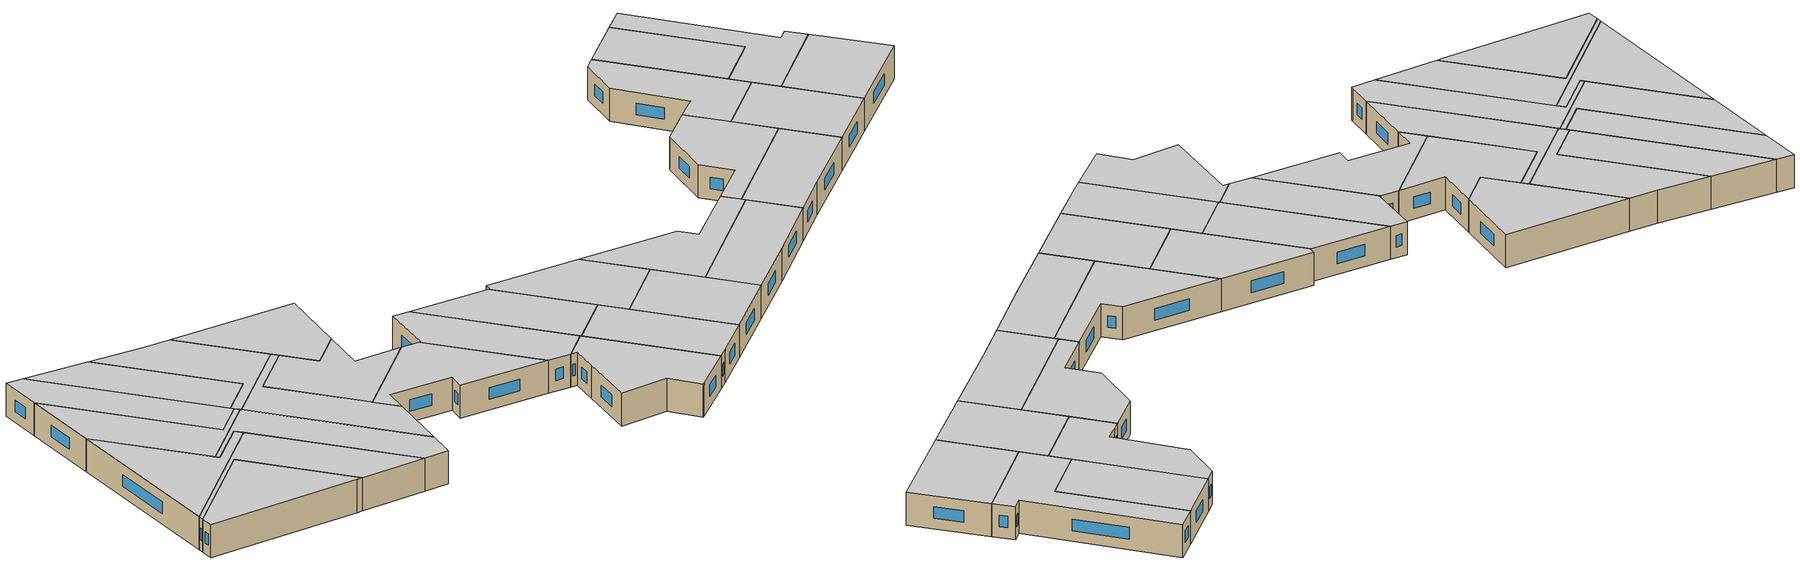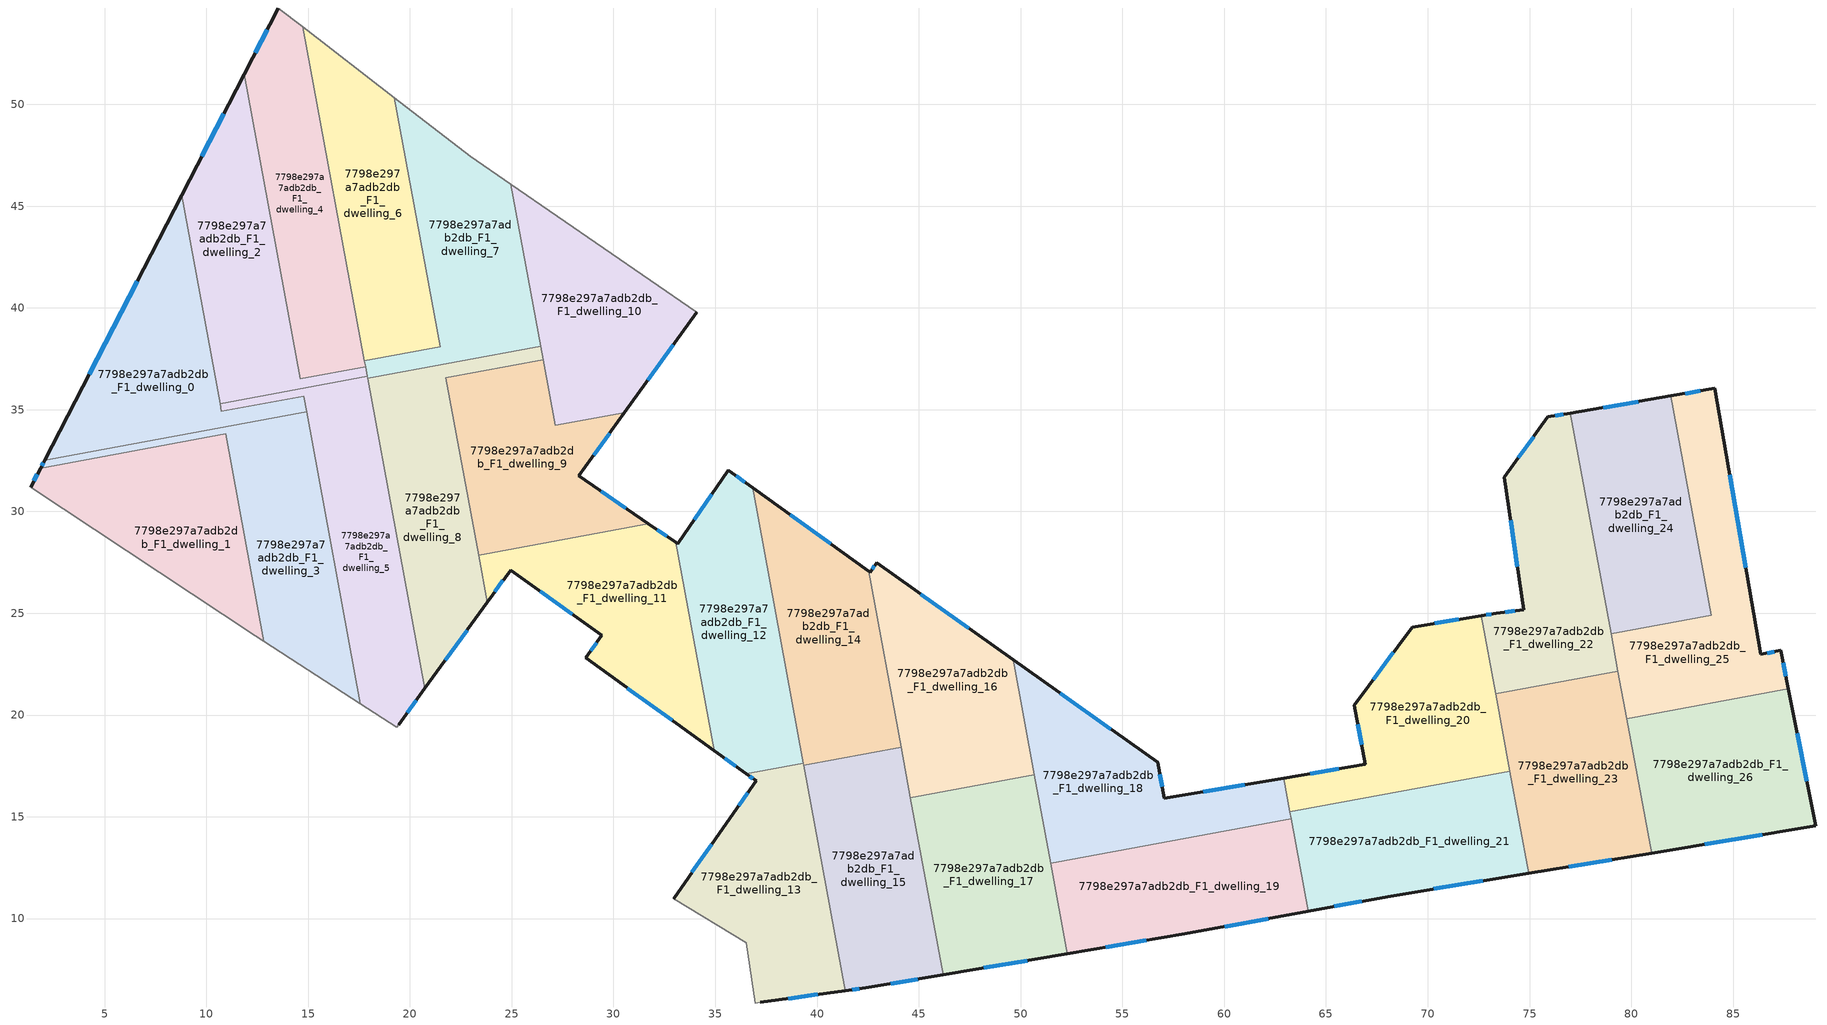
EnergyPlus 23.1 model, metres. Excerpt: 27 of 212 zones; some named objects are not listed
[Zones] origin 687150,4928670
7798e297a7adb2db_F1_dwelling_0
 floor to 7798e297a7adb2db_F0_dwelling_0 (EU_floor_Construction): 8.78,45.53 10.74,34.92 14.78,35.67 14.92,34.9 2.06,32.52 z3
 wall outside (EU_wall_Construction): 8.78,45.53 2.06,32.52 z3:6
 wall to 7798e297a7adb2db_F1_dwelling_5 (EU_wall_Construction): 14.92,34.9 14.78,35.67 10.74,34.92 10.67,35.3 z3:6
 wall to 7798e297a7adb2db_F1_dwelling_3 (EU_wall_Construction): 2.06,32.52 14.92,34.9 z3:6
 wall to 7798e297a7adb2db_F1_dwelling_2 (EU_wall_Construction): 10.67,35.3 8.78,45.53 z3:6
 window (EU_Window_Construction): 6.6,41.3 4.25,36.75 z3.98:5.02
 ceiling to 7798e297a7adb2db_F2_dwelling_0 (EU_floor_Construction): 14.92,34.9 14.78,35.67 10.74,34.92 8.78,45.53 2.06,32.52 z6
7798e297a7adb2db_F1_dwelling_1
 floor to 7798e297a7adb2db_F0_dwelling_1 (EU_floor_Construction): 10.95,33.81 12.83,23.62 12.4,23.89 1.37,31.19 1.86,32.13 z3
 wall outside (EU_wall_Construction): 1.86,32.13 1.37,31.19 z3:6
 wall adiabatic (EU_wall_Construction): 1.37,31.19 12.4,23.89 12.83,23.62 z3:6
 wall to 7798e297a7adb2db_F1_dwelling_3 (EU_wall_Construction): 12.83,23.62 10.95,33.81 1.86,32.13 z3:6
 window (EU_Window_Construction): 1.7,31.82 1.53,31.5 z3.98:5.02
 ceiling to 7798e297a7adb2db_F2_dwelling_1 (EU_floor_Construction): 12.83,23.62 10.95,33.81 1.86,32.13 1.37,31.19 12.4,23.89 z6
7798e297a7adb2db_F1_dwelling_10
 floor to 7798e297a7adb2db_F0_dwelling_10 (EU_floor_Construction): 34.09,39.78 30.53,34.85 27.13,34.23 24.94,46.08 z3
 wall outside (EU_wall_Construction): 30.53,34.85 34.09,39.78 z3:6
 wall to 7798e297a7adb2db_F1_dwelling_9 (EU_wall_Construction): 26.54,37.45 27.13,34.23 30.53,34.85 z3:6
 wall adiabatic (EU_wall_Construction): 34.09,39.78 24.94,46.08 z3:6
 wall to 7798e297a7adb2db_F1_dwelling_7 (EU_wall_Construction): 24.95,46.08 26.42,38.11 z3:6
 wall to 7798e297a7adb2db_F1_dwelling_8 (EU_wall_Construction): 26.42,38.11 26.54,37.45 z3:6
 window (EU_Window_Construction): 31.69,36.46 32.93,38.18 z3.98:5.02
 ceiling to 7798e297a7adb2db_F2_dwelling_10 (EU_floor_Construction): 30.53,34.85 34.09,39.78 24.94,46.08 27.13,34.23 z6
7798e297a7adb2db_F1_dwelling_11
 floor to 7798e297a7adb2db_F0_dwelling_11 (EU_floor_Construction): 33.05,28.48 34.94,18.25 28.63,22.8 29.43,23.91 24.94,27.12 23.8,25.55 23.38,27.86 31.72,29.4 z3
 wall outside (EU_wall_Construction): 23.8,25.55 24.94,27.12 29.43,23.91 28.63,22.8 34.94,18.25 / 33.05,28.48 31.72,29.4 z3:6
 wall to 7798e297a7adb2db_F1_dwelling_9 (EU_wall_Construction): 31.72,29.4 23.38,27.86 z3:6
 wall to 7798e297a7adb2db_F1_dwelling_12 (EU_wall_Construction): 34.94,18.25 33.05,28.48 z3:6
 wall to 7798e297a7adb2db_F1_dwelling_8 (EU_wall_Construction): 23.38,27.86 23.8,25.55 z3:6
 window (EU_Window_Construction): 29.17,23.55 28.89,23.16 / 26.4,26.08 27.97,24.96 / 24.17,26.06 24.57,26.61 / 32.61,28.78 32.15,29.1 / 30.68,21.32 32.89,19.73 z3.98:5.02
 ceiling to 7798e297a7adb2db_F2_dwelling_11 (EU_floor_Construction): 34.94,18.25 33.05,28.48 31.72,29.4 23.38,27.86 23.8,25.55 24.94,27.12 29.43,23.91 28.63,22.8 z6
7798e297a7adb2db_F1_dwelling_12
 floor to 7798e297a7adb2db_F0_dwelling_12 (EU_floor_Construction): 36.83,31.16 39.33,17.62 36.53,17.1 34.94,18.25 33.05,28.48 33.15,28.41 35.63,32.02 z3
 wall outside (EU_wall_Construction): 36.83,31.16 35.63,32.02 33.15,28.41 33.05,28.48 / 34.94,18.25 36.53,17.1 z3:6
 wall to 7798e297a7adb2db_F1_dwelling_13 (EU_wall_Construction): 36.53,17.1 39.33,17.62 z3:6
 wall to 7798e297a7adb2db_F1_dwelling_14 (EU_wall_Construction): 39.33,17.62 36.83,31.16 z3:6
 window (EU_Window_Construction): 34.83,30.85 33.96,29.59 / 36.44,31.44 36.02,31.74 / 35.46,17.88 36.01,17.48 z3.98:5.02
 ceiling to 7798e297a7adb2db_F2_dwelling_12 (EU_floor_Construction): 39.33,17.62 36.83,31.16 35.63,32.02 33.15,28.41 33.05,28.48 34.94,18.25 36.53,17.1 z6
7798e297a7adb2db_F1_dwelling_13
 floor to 7798e297a7adb2db_F0_dwelling_13 (EU_floor_Construction): 39.33,17.62 41.39,6.46 37.22,5.89 36.95,5.85 36.51,8.82 32.95,10.98 35.73,14.94 37,16.76 36.53,17.1 z3
 wall outside (EU_wall_Construction): 36.53,17.1 37,16.76 35.73,14.94 32.95,10.98 / 37.22,5.89 41.39,6.46 z3:6
 wall adiabatic (EU_wall_Construction): 32.95,10.98 36.51,8.82 36.95,5.85 37.22,5.89 z3:6
 wall to 7798e297a7adb2db_F1_dwelling_15 (EU_wall_Construction): 41.39,6.46 39.35,17.53 z3:6
 wall to 7798e297a7adb2db_F1_dwelling_14 (EU_wall_Construction): 39.35,17.53 39.33,17.62 z3:6
 window (EU_Window_Construction): 36.59,16.17 36.15,15.53 / 36.68,16.99 36.85,16.87 / 38.58,6.07 40.04,6.27 / 34.83,13.66 33.86,12.27 z3.98:5.02
 ceiling to 7798e297a7adb2db_F2_dwelling_13 (EU_floor_Construction): 41.39,6.46 39.33,17.62 36.53,17.1 37,16.76 35.73,14.94 32.95,10.98 36.51,8.82 36.95,5.85 37.22,5.89 z6
7798e297a7adb2db_F1_dwelling_14
 floor to 7798e297a7adb2db_F0_dwelling_14 (EU_floor_Construction): 42.53,27.07 44.13,18.42 39.35,17.53 36.83,31.16 z3
 wall outside (EU_wall_Construction): 42.53,27.07 36.83,31.16 z3:6
 wall to 7798e297a7adb2db_F1_dwelling_15 (EU_wall_Construction): 39.35,17.53 44.13,18.42 z3:6
 wall to 7798e297a7adb2db_F1_dwelling_16 (EU_wall_Construction): 44.13,18.42 42.53,27.07 z3:6
 window (EU_Window_Construction): 40.68,28.4 38.69,29.83 z3.98:5.02
 ceiling to 7798e297a7adb2db_F2_dwelling_14 (EU_floor_Construction): 44.13,18.42 42.53,27.07 36.83,31.16 39.35,17.53 z6
7798e297a7adb2db_F1_dwelling_15
 floor to 7798e297a7adb2db_F0_dwelling_15 (EU_floor_Construction): 44.13,18.42 46.19,7.24 42.39,6.59 41.39,6.46 39.35,17.53 z3
 wall outside (EU_wall_Construction): 41.39,6.46 42.39,6.59 46.19,7.24 z3:6
 wall to 7798e297a7adb2db_F1_dwelling_17 (EU_wall_Construction): 46.19,7.24 44.59,15.94 z3:6
 wall to 7798e297a7adb2db_F1_dwelling_16 (EU_wall_Construction): 44.59,15.94 44.13,18.42 z3:6
 window (EU_Window_Construction): 41.72,6.5 42.07,6.55 / 43.63,6.8 44.96,7.03 z3.98:5.02
 ceiling to 7798e297a7adb2db_F2_dwelling_15 (EU_floor_Construction): 46.19,7.24 44.13,18.42 39.35,17.53 41.39,6.46 42.39,6.59 z6
7798e297a7adb2db_F1_dwelling_16
 floor to 7798e297a7adb2db_F0_dwelling_16 (EU_floor_Construction): 49.63,22.71 50.68,17.07 44.59,15.94 42.53,27.07 42.6,27.02 42.92,27.48 z3
 wall outside (EU_wall_Construction): 49.63,22.71 42.92,27.48 42.6,27.02 42.53,27.07 z3:6
 wall to 7798e297a7adb2db_F1_dwelling_17 (EU_wall_Construction): 44.59,15.94 50.68,17.07 z3:6
 wall to 7798e297a7adb2db_F1_dwelling_18 (EU_wall_Construction): 50.68,17.07 49.63,22.71 z3:6
 window (EU_Window_Construction): 42.82,27.33 42.71,27.17 / 47.45,24.27 45.1,25.93 z3.98:5.02
 ceiling to 7798e297a7adb2db_F2_dwelling_16 (EU_floor_Construction): 50.68,17.07 49.63,22.71 42.92,27.48 42.6,27.02 42.53,27.07 44.59,15.94 z6
7798e297a7adb2db_F1_dwelling_17
 floor to 7798e297a7adb2db_F0_dwelling_17 (EU_floor_Construction): 50.68,17.07 52.3,8.27 46.19,7.24 44.59,15.94 z3
 wall outside (EU_wall_Construction): 46.19,7.24 52.3,8.27 z3:6
 wall to 7798e297a7adb2db_F1_dwelling_19 (EU_wall_Construction): 52.3,8.27 51.48,12.71 z3:6
 wall to 7798e297a7adb2db_F1_dwelling_18 (EU_wall_Construction): 51.48,12.72 50.68,17.07 z3:6
 window (EU_Window_Construction): 48.18,7.57 50.32,7.93 z3.98:5.02
 ceiling to 7798e297a7adb2db_F2_dwelling_17 (EU_floor_Construction): 52.3,8.27 50.68,17.07 44.59,15.94 46.19,7.24 z6
7798e297a7adb2db_F1_dwelling_18
 floor to 7798e297a7adb2db_F0_dwelling_18 (EU_floor_Construction): 62.93,16.9 63.3,14.9 51.48,12.71 49.63,22.71 56.73,17.67 57.06,15.9 z3
 wall outside (EU_wall_Construction): 62.93,16.9 57.06,15.9 56.73,17.67 49.63,22.71 z3:6
 wall to 7798e297a7adb2db_F1_dwelling_19 (EU_wall_Construction): 51.48,12.71 63.3,14.9 z3:6
 wall to 7798e297a7adb2db_F1_dwelling_20 (EU_wall_Construction): 63.23,15.25 62.93,16.9 z3:6
 wall to 7798e297a7adb2db_F1_dwelling_21 (EU_wall_Construction): 63.3,14.9 63.23,15.25 z3:6
 window (EU_Window_Construction): 54.42,19.31 51.94,21.08 / 56.95,16.48 56.84,17.1 / 61.02,16.58 58.97,16.23 z3.98:5.02
 ceiling to 7798e297a7adb2db_F2_dwelling_18 (EU_floor_Construction): 63.3,14.9 62.93,16.9 57.06,15.9 56.73,17.67 49.63,22.71 51.48,12.71 z6
7798e297a7adb2db_F1_dwelling_19
 floor to 7798e297a7adb2db_F0_dwelling_19 (EU_floor_Construction): 63.3,14.9 64.13,10.36 58.05,9.24 52.3,8.27 51.48,12.71 z3
 wall outside (EU_wall_Construction): 52.3,8.27 58.05,9.24 64.13,10.36 z3:6
 wall to 7798e297a7adb2db_F1_dwelling_21 (EU_wall_Construction): 64.13,10.36 63.3,14.9 z3:6
 window (EU_Window_Construction): 54.17,8.59 56.18,8.93 / 60.03,9.61 62.16,10 z3.98:5.02
 ceiling to 7798e297a7adb2db_F2_dwelling_19 (EU_floor_Construction): 64.13,10.36 63.3,14.9 51.48,12.71 52.3,8.27 58.05,9.24 z6
7798e297a7adb2db_F1_dwelling_2
 floor to 7798e297a7adb2db_F0_dwelling_2 (EU_floor_Construction): 11.86,51.47 14.62,36.52 17.82,37.11 17.91,36.63 10.67,35.3 8.78,45.53 z3
 wall outside (EU_wall_Construction): 11.86,51.47 8.78,45.53 z3:6
 wall to 7798e297a7adb2db_F1_dwelling_4 (EU_wall_Construction): 17.82,37.11 14.62,36.52 11.86,51.47 z3:6
 wall to 7798e297a7adb2db_F1_dwelling_5 (EU_wall_Construction): 10.67,35.3 17.91,36.63 z3:6
 wall to 7798e297a7adb2db_F1_dwelling_7 (EU_wall_Construction): 17.91,36.63 17.82,37.11 z3:6
 window (EU_Window_Construction): 10.86,49.54 9.78,47.46 z3.98:5.02
 ceiling to 7798e297a7adb2db_F2_dwelling_2 (EU_floor_Construction): 17.91,36.63 17.82,37.11 14.62,36.52 11.86,51.47 8.78,45.53 10.67,35.3 z6
7798e297a7adb2db_F1_dwelling_20
 floor to 7798e297a7adb2db_F0_dwelling_20 (EU_floor_Construction): 72.63,24.88 74.04,17.25 63.23,15.25 62.93,16.9 66.92,17.58 66.4,20.49 69.23,24.32 z3
 wall outside (EU_wall_Construction): 72.63,24.88 69.23,24.32 66.4,20.49 66.92,17.58 62.93,16.9 z3:6
 wall to 7798e297a7adb2db_F1_dwelling_21 (EU_wall_Construction): 63.23,15.25 74.04,17.25 z3:6
 wall to 7798e297a7adb2db_F1_dwelling_22 (EU_wall_Construction): 73.34,21.04 72.63,24.88 z3:6
 wall to 7798e297a7adb2db_F1_dwelling_23 (EU_wall_Construction): 74.04,17.25 73.34,21.04 z3:6
 window (EU_Window_Construction): 71.52,24.7 70.34,24.5 / 65.62,17.36 64.23,17.12 / 66.57,19.55 66.75,18.53 / 68.31,23.08 67.32,21.74 z3.98:5.02
 ceiling to 7798e297a7adb2db_F2_dwelling_20 (EU_floor_Construction): 74.04,17.25 72.63,24.88 69.23,24.32 66.4,20.49 66.92,17.58 62.93,16.9 63.23,15.25 z6
7798e297a7adb2db_F1_dwelling_21
 floor to 7798e297a7adb2db_F0_dwelling_21 (EU_floor_Construction): 74.04,17.25 74.96,12.23 68.03,11.08 64.13,10.36 63.23,15.25 z3
 wall outside (EU_wall_Construction): 64.13,10.36 68.03,11.08 74.96,12.23 z3:6
 wall to 7798e297a7adb2db_F1_dwelling_23 (EU_wall_Construction): 74.96,12.23 74.04,17.25 z3:6
 window (EU_Window_Construction): 65.4,10.6 66.76,10.85 / 70.29,11.45 72.71,11.85 z3.98:5.02
 ceiling to 7798e297a7adb2db_F2_dwelling_21 (EU_floor_Construction): 74.96,12.23 74.04,17.25 63.23,15.25 64.13,10.36 68.03,11.08 z6
7798e297a7adb2db_F1_dwelling_22
 floor to 7798e297a7adb2db_F0_dwelling_22 (EU_floor_Construction): 77,34.83 79.34,22.15 73.34,21.04 72.63,24.88 73.37,25 74.71,25.17 73.76,31.68 75.9,34.64 z3
 wall outside (EU_wall_Construction): 77,34.83 75.9,34.64 73.76,31.68 74.71,25.17 73.37,25 72.63,24.88 z3:6
 wall to 7798e297a7adb2db_F1_dwelling_23 (EU_wall_Construction): 73.34,21.04 79.34,22.15 z3:6
 wall to 7798e297a7adb2db_F1_dwelling_24 (EU_wall_Construction): 79.01,23.99 77,34.83 z3:6
 wall to 7798e297a7adb2db_F1_dwelling_25 (EU_wall_Construction): 79.34,22.15 79.01,23.99 z3:6
 window (EU_Window_Construction): 76.65,34.77 76.26,34.7 / 73.13,24.96 72.87,24.92 / 74.28,25.12 73.81,25.06 / 74.07,29.56 74.4,27.29 / 75.21,33.68 74.46,32.64 z3.98:5.02
 ceiling to 7798e297a7adb2db_F2_dwelling_22 (EU_floor_Construction): 79.34,22.15 77,34.83 75.9,34.64 73.76,31.68 74.71,25.17 73.37,25 72.63,24.88 73.34,21.04 z6
7798e297a7adb2db_F1_dwelling_23
 floor to 7798e297a7adb2db_F0_dwelling_23 (EU_floor_Construction): 79.34,22.15 80.99,13.22 74.96,12.23 73.34,21.04 z3
 wall outside (EU_wall_Construction): 74.96,12.23 80.99,13.22 z3:6
 wall to 7798e297a7adb2db_F1_dwelling_26 (EU_wall_Construction): 80.99,13.22 79.78,19.82 z3:6
 wall to 7798e297a7adb2db_F1_dwelling_25 (EU_wall_Construction): 79.77,19.82 79.35,22.15 z3:6
 window (EU_Window_Construction): 76.92,12.55 79.03,12.9 z3.98:5.02
 ceiling to 7798e297a7adb2db_F2_dwelling_23 (EU_floor_Construction): 80.99,13.22 79.34,22.15 73.34,21.04 74.96,12.23 z6
7798e297a7adb2db_F1_dwelling_24
 floor to 7798e297a7adb2db_F0_dwelling_24 (EU_floor_Construction): 81.94,35.67 83.94,24.9 79.01,23.99 77,34.83 z3
 wall outside (EU_wall_Construction): 81.94,35.67 77,34.83 z3:6
 wall to 7798e297a7adb2db_F1_dwelling_25 (EU_wall_Construction): 79.01,23.99 83.94,24.9 81.94,35.67 z3:6
 window (EU_Window_Construction): 80.34,35.4 78.61,35.1 z3.98:5.02
 ceiling to 7798e297a7adb2db_F2_dwelling_24 (EU_floor_Construction): 83.94,24.9 81.94,35.67 77,34.83 79.01,23.99 z6
7798e297a7adb2db_F1_dwelling_25
 floor to 7798e297a7adb2db_F0_dwelling_25 (EU_floor_Construction): 84.09,36.04 86.37,22.98 87.33,23.17 87.71,21.28 79.78,19.82 79.01,23.99 83.94,24.9 81.94,35.67 z3
 wall outside (EU_wall_Construction): 87.71,21.28 87.33,23.17 86.37,22.98 84.09,36.04 81.94,35.67 z3:6
 wall to 7798e297a7adb2db_F1_dwelling_26 (EU_wall_Construction): 79.78,19.82 87.71,21.28 z3:6
 window (EU_Window_Construction): 83.39,35.92 82.64,35.79 / 85.63,27.23 84.83,31.79 / 87.02,23.11 86.68,23.04 / 87.59,21.9 87.45,22.56 z3.98:5.02
 ceiling to 7798e297a7adb2db_F2_dwelling_25 (EU_floor_Construction): 87.71,21.28 87.33,23.17 86.37,22.98 84.09,36.04 81.94,35.67 83.94,24.9 79.01,23.99 79.78,19.82 z6
7798e297a7adb2db_F1_dwelling_26
 floor to 7798e297a7adb2db_F0_dwelling_26 (EU_floor_Construction): 87.71,21.28 89.06,14.55 80.99,13.22 79.78,19.82 z3
 wall outside (EU_wall_Construction): 80.99,13.22 89.06,14.55 87.71,21.28 z3:6
 window (EU_Window_Construction): 88.62,16.74 88.15,19.09 / 83.62,13.65 86.44,14.12 z3.98:5.02
 ceiling to 7798e297a7adb2db_F2_dwelling_26 (EU_floor_Construction): 89.06,14.55 87.71,21.28 79.78,19.82 80.99,13.22 z6
7798e297a7adb2db_F1_dwelling_3
 floor to 7798e297a7adb2db_F0_dwelling_3 (EU_floor_Construction): 14.92,34.9 17.57,20.55 12.83,23.62 10.95,33.81 1.86,32.13 2.06,32.52 z3
 wall outside (EU_wall_Construction): 2.06,32.52 1.86,32.13 z3:6
 wall adiabatic (EU_wall_Construction): 12.83,23.62 17.57,20.55 z3:6
 wall to 7798e297a7adb2db_F1_dwelling_5 (EU_wall_Construction): 17.57,20.55 14.92,34.9 z3:6
 window (EU_Window_Construction): 1.99,32.39 1.92,32.26 z3.98:5.02
 ceiling to 7798e297a7adb2db_F2_dwelling_3 (EU_floor_Construction): 17.57,20.55 14.92,34.9 2.06,32.52 1.86,32.13 10.95,33.81 12.83,23.62 z6
7798e297a7adb2db_F1_dwelling_4
 floor to 7798e297a7adb2db_F0_dwelling_4 (EU_floor_Construction): 14.74,53.81 17.82,37.11 14.62,36.52 11.86,51.47 13.54,54.73 z3
 wall outside (EU_wall_Construction): 13.54,54.73 11.86,51.47 z3:6
 wall adiabatic (EU_wall_Construction): 14.74,53.81 13.54,54.73 z3:6
 wall to 7798e297a7adb2db_F1_dwelling_6 (EU_wall_Construction): 17.77,37.41 14.74,53.81 z3:6
 wall to 7798e297a7adb2db_F1_dwelling_7 (EU_wall_Construction): 17.82,37.11 17.77,37.41 z3:6
 window (EU_Window_Construction): 13,53.67 12.41,52.53 z3.98:5.02
 ceiling to 7798e297a7adb2db_F2_dwelling_4 (EU_floor_Construction): 17.82,37.11 14.74,53.81 13.54,54.73 11.86,51.47 14.62,36.52 z6
7798e297a7adb2db_F1_dwelling_5
 floor to 7798e297a7adb2db_F0_dwelling_5 (EU_floor_Construction): 17.91,36.63 20.74,21.31 19.44,19.52 19.35,19.39 17.57,20.55 14.78,35.67 10.74,34.92 10.67,35.3 z3
 wall outside (EU_wall_Construction): 19.44,19.52 20.74,21.31 z3:6
 wall adiabatic (EU_wall_Construction): 17.57,20.55 19.35,19.39 19.44,19.52 z3:6
 wall to 7798e297a7adb2db_F1_dwelling_8 (EU_wall_Construction): 20.74,21.31 17.93,36.54 z3:6
 wall to 7798e297a7adb2db_F1_dwelling_7 (EU_wall_Construction): 17.93,36.54 17.91,36.64 z3:6
 window (EU_Window_Construction): 19.86,20.1 20.32,20.73 z3.98:5.02
 ceiling to 7798e297a7adb2db_F2_dwelling_5 (EU_floor_Construction): 19.44,19.52 20.74,21.31 17.91,36.63 10.67,35.3 10.74,34.92 14.78,35.67 17.57,20.55 19.35,19.39 z6
7798e297a7adb2db_F1_dwelling_6
 floor to 7798e297a7adb2db_F0_dwelling_6 (EU_floor_Construction): 19.23,50.34 21.49,38.09 17.77,37.41 14.74,53.81 z3
 wall to 7798e297a7adb2db_F1_dwelling_7 (EU_wall_Construction): 17.77,37.41 21.49,38.09 19.23,50.34 z3:6
 wall adiabatic (EU_wall_Construction): 19.23,50.34 14.74,53.81 z3:6
 ceiling to 7798e297a7adb2db_F2_dwelling_6 (EU_floor_Construction): 21.49,38.09 19.23,50.34 14.74,53.81 17.77,37.41 z6
7798e297a7adb2db_F1_dwelling_7
 floor to 7798e297a7adb2db_F0_dwelling_7 (EU_floor_Construction): 24.94,46.08 26.42,38.11 17.93,36.54 17.77,37.41 21.49,38.09 19.23,50.34 22.95,47.45 z3
 wall adiabatic (EU_wall_Construction): 24.94,46.08 22.95,47.45 19.23,50.34 z3:6
 wall to 7798e297a7adb2db_F1_dwelling_8 (EU_wall_Construction): 17.93,36.54 26.42,38.11 z3:6
 ceiling to 7798e297a7adb2db_F2_dwelling_7 (EU_floor_Construction): 26.42,38.11 24.94,46.08 22.95,47.45 19.23,50.34 21.49,38.09 17.77,37.41 17.93,36.54 z6
7798e297a7adb2db_F1_dwelling_8
 floor to 7798e297a7adb2db_F0_dwelling_8 (EU_floor_Construction): 26.42,38.11 26.54,37.45 21.77,36.57 23.8,25.55 20.74,21.31 17.93,36.54 z3
 wall outside (EU_wall_Construction): 20.74,21.31 23.8,25.55 z3:6
 wall to 7798e297a7adb2db_F1_dwelling_9 (EU_wall_Construction): 23.38,27.86 21.77,36.57 26.54,37.45 z3:6
 window (EU_Window_Construction): 21.74,22.69 22.81,24.17 z3.98:5.02
 ceiling to 7798e297a7adb2db_F2_dwelling_8 (EU_floor_Construction): 23.8,25.55 21.77,36.57 26.54,37.45 26.42,38.11 17.93,36.54 20.74,21.31 z6
7798e297a7adb2db_F1_dwelling_9
 floor to 7798e297a7adb2db_F0_dwelling_9 (EU_floor_Construction): 30.53,34.85 28.29,31.75 31.72,29.4 23.38,27.86 21.77,36.57 26.54,37.45 27.13,34.23 z3
 wall outside (EU_wall_Construction): 31.72,29.4 28.29,31.75 30.53,34.85 z3:6
 window (EU_Window_Construction): 29.02,32.76 29.8,33.85 / 30.6,30.17 29.41,30.99 z3.98:5.02
 ceiling to 7798e297a7adb2db_F2_dwelling_9 (EU_floor_Construction): 31.72,29.4 28.29,31.75 30.53,34.85 27.13,34.23 26.54,37.45 21.77,36.57 23.38,27.86 z6
[Building]
EU S2 Campaign: North Axis=0; Terrain=City; Solar Distribution=FullExterior
[Site:Location]
Bologna: Latitude=44.5; Longitude=11.25; Time Zone=1; Elevation=37
[SizingPeriod:WeatherFileDays]
AnnualSizingPeriod: Begin Month=1; Begin Day of Month=1; End Month=12; End Day of Month=31; Day of Week for Start Day=Monday; Use Weather File Daylight Saving Period=No; Use Weather File Rain and Snow Indicators=No
[MATERIAL]
EU_InternalMass_Material: Roughness=MediumRough; Thickness=0.1; Conductivity=1; Density=1800; Specific Heat=900; Thermal Absorptance=0.9; Solar Absorptance=0.7; Visible Absorptance=0.7
[MATERIAL:NOMASS] Roughness=MediumRough; Thermal Absorptance=0.9; Solar Absorptance=0.7; Visible Absorptance=0.7
Name | Thermal Resistance
EU_wall_NoMass | 0.905828
EU_floor_NoMass | 0.67114
[WINDOWMATERIAL:SIMPLEGLAZINGSYSTEM]
EU_Window_SimpleGlazing: UFactor=4.52486; Solar Heat Gain Coefficient=0.85; Visible Transmittance=0.85
[CONSTRUCTION]
EU_wall_Construction: EU_wall_NoMass
EU_floor_Construction: EU_floor_NoMass
EU_Window_Construction: EU_Window_SimpleGlazing
EU_InternalMass_Construction: EU_InternalMass_Material
[ZONE] Type=1; Multiplier=1; Ceiling Height=autocalculate; Floor Area=autocalculate; Part of Total Floor Area=Yes
Name | Volume
7798e297a7adb2db_F1_dwelling_0 | 165.356
7798e297a7adb2db_F1_dwelling_1 | 165.332
7798e297a7adb2db_F1_dwelling_10 | 163.757
7798e297a7adb2db_F1_dwelling_11 | 164.263
7798e297a7adb2db_F1_dwelling_12 | 167.449
7798e297a7adb2db_F1_dwelling_13 | 167.444
7798e297a7adb2db_F1_dwelling_14 | 165.33
7798e297a7adb2db_F1_dwelling_15 | 165.333
7798e297a7adb2db_F1_dwelling_16; 7798e297a7adb2db_F1_dwelling_25 | 165.344
7798e297a7adb2db_F1_dwelling_17; 7798e297a7adb2db_F1_dwelling_19 | 165.322
7798e297a7adb2db_F1_dwelling_18 | 165.343
7798e297a7adb2db_F1_dwelling_2 | 165.331
7798e297a7adb2db_F1_dwelling_20 | 165.363
7798e297a7adb2db_F1_dwelling_21 | 165.32
7798e297a7adb2db_F1_dwelling_22 | 165.316
7798e297a7adb2db_F1_dwelling_23 | 165.323
7798e297a7adb2db_F1_dwelling_24 | 165.319
7798e297a7adb2db_F1_dwelling_26 | 165.354
7798e297a7adb2db_F1_dwelling_3 | 165.318
7798e297a7adb2db_F1_dwelling_4 | 165.338
7798e297a7adb2db_F1_dwelling_5 | 165.311
7798e297a7adb2db_F1_dwelling_6 | 165.327
7798e297a7adb2db_F1_dwelling_7 | 165.081
7798e297a7adb2db_F1_dwelling_8 | 165.079
7798e297a7adb2db_F1_dwelling_9 | 164.291
[INTERNALMASS] Construction=EU_InternalMass_Construction
Name | Zone or ZoneList | Surface Area
7798e297a7adb2db_F1_dwelling_0_EU_InternalMass | 7798e297a7adb2db_F1_dwelling_0 | 55.1196
7798e297a7adb2db_F1_dwelling_1_EU_InternalMass | 7798e297a7adb2db_F1_dwelling_1 | 55.1097
7798e297a7adb2db_F1_dwelling_2_EU_InternalMass | 7798e297a7adb2db_F1_dwelling_2 | 55.1097
7798e297a7adb2db_F1_dwelling_3_EU_InternalMass | 7798e297a7adb2db_F1_dwelling_3 | 55.1065
7798e297a7adb2db_F1_dwelling_4_EU_InternalMass | 7798e297a7adb2db_F1_dwelling_4 | 55.1125
7798e297a7adb2db_F1_dwelling_5_EU_InternalMass | 7798e297a7adb2db_F1_dwelling_5 | 55.1036
7798e297a7adb2db_F1_dwelling_6_EU_InternalMass | 7798e297a7adb2db_F1_dwelling_6 | 55.1066
7798e297a7adb2db_F1_dwelling_7_EU_InternalMass | 7798e297a7adb2db_F1_dwelling_7 | 55.0261
7798e297a7adb2db_F1_dwelling_8_EU_InternalMass | 7798e297a7adb2db_F1_dwelling_8 | 55.0254
7798e297a7adb2db_F1_dwelling_9_EU_InternalMass | 7798e297a7adb2db_F1_dwelling_9 | 54.7627
7798e297a7adb2db_F1_dwelling_10_EU_InternalMass | 7798e297a7adb2db_F1_dwelling_10 | 54.5849
7798e297a7adb2db_F1_dwelling_11_EU_InternalMass | 7798e297a7adb2db_F1_dwelling_11 | 54.7518
7798e297a7adb2db_F1_dwelling_12_EU_InternalMass | 7798e297a7adb2db_F1_dwelling_12 | 55.8154
7798e297a7adb2db_F1_dwelling_13_EU_InternalMass | 7798e297a7adb2db_F1_dwelling_13 | 55.8147
7798e297a7adb2db_F1_dwelling_14_EU_InternalMass | 7798e297a7adb2db_F1_dwelling_14 | 55.1118
7798e297a7adb2db_F1_dwelling_15_EU_InternalMass | 7798e297a7adb2db_F1_dwelling_15 | 55.1105
7798e297a7adb2db_F1_dwelling_16_EU_InternalMass | 7798e297a7adb2db_F1_dwelling_16 | 55.1162
7798e297a7adb2db_F1_dwelling_17_EU_InternalMass | 7798e297a7adb2db_F1_dwelling_17 | 55.1083
7798e297a7adb2db_F1_dwelling_18_EU_InternalMass | 7798e297a7adb2db_F1_dwelling_18 | 55.1149
7798e297a7adb2db_F1_dwelling_19_EU_InternalMass | 7798e297a7adb2db_F1_dwelling_19 | 55.1074
7798e297a7adb2db_F1_dwelling_20_EU_InternalMass | 7798e297a7adb2db_F1_dwelling_20 | 55.1216
7798e297a7adb2db_F1_dwelling_21_EU_InternalMass | 7798e297a7adb2db_F1_dwelling_21 | 55.1045
7798e297a7adb2db_F1_dwelling_22_EU_InternalMass | 7798e297a7adb2db_F1_dwelling_22 | 55.1065
7798e297a7adb2db_F1_dwelling_23_EU_InternalMass | 7798e297a7adb2db_F1_dwelling_23 | 55.1079
7798e297a7adb2db_F1_dwelling_24_EU_InternalMass | 7798e297a7adb2db_F1_dwelling_24 | 55.1068
7798e297a7adb2db_F1_dwelling_25_EU_InternalMass | 7798e297a7adb2db_F1_dwelling_25 | 55.1149
7798e297a7adb2db_F1_dwelling_26_EU_InternalMass | 7798e297a7adb2db_F1_dwelling_26 | 55.1188
[OTHEREQUIPMENT] Fuel Type=Electricity; Design Level Calculation Method=Watts/Area; Power per Zone Floor Area=1; Fraction Latent=0; Fraction Radiant=0; Fraction Lost=0; Carbon Dioxide Generation Rate=0; EndUse Subcategory=EU_Step8_InternalGains
Name | Zone or ZoneList or Space or SpaceList | Schedule
EU_Step8_InternalGain_7798e297a7adb2db_F1_dwelling_0_f000 | 7798e297a7adb2db_F1_dwelling_0 | EU_Step8_GainSchedule_7798e297a7adb2db_F1_dwelling_0_f000
EU_Step8_InternalGain_7798e297a7adb2db_F1_dwelling_1_f000 | 7798e297a7adb2db_F1_dwelling_1 | EU_Step8_GainSchedule_7798e297a7adb2db_F1_dwelling_1_f000
EU_Step8_InternalGain_7798e297a7adb2db_F1_dwelling_2_f000 | 7798e297a7adb2db_F1_dwelling_2 | EU_Step8_GainSchedule_7798e297a7adb2db_F1_dwelling_2_f000
EU_Step8_InternalGain_7798e297a7adb2db_F1_dwelling_3_f000 | 7798e297a7adb2db_F1_dwelling_3 | EU_Step8_GainSchedule_7798e297a7adb2db_F1_dwelling_3_f000
EU_Step8_InternalGain_7798e297a7adb2db_F1_dwelling_4_f000 | 7798e297a7adb2db_F1_dwelling_4 | EU_Step8_GainSchedule_7798e297a7adb2db_F1_dwelling_4_f000
EU_Step8_InternalGain_7798e297a7adb2db_F1_dwelling_5_f000 | 7798e297a7adb2db_F1_dwelling_5 | EU_Step8_GainSchedule_7798e297a7adb2db_F1_dwelling_5_f000
EU_Step8_InternalGain_7798e297a7adb2db_F1_dwelling_6_f000 | 7798e297a7adb2db_F1_dwelling_6 | EU_Step8_GainSchedule_7798e297a7adb2db_F1_dwelling_6_f000
EU_Step8_InternalGain_7798e297a7adb2db_F1_dwelling_7_f000 | 7798e297a7adb2db_F1_dwelling_7 | EU_Step8_GainSchedule_7798e297a7adb2db_F1_dwelling_7_f000
EU_Step8_InternalGain_7798e297a7adb2db_F1_dwelling_8_f000 | 7798e297a7adb2db_F1_dwelling_8 | EU_Step8_GainSchedule_7798e297a7adb2db_F1_dwelling_8_f000
EU_Step8_InternalGain_7798e297a7adb2db_F1_dwelling_9_f000 | 7798e297a7adb2db_F1_dwelling_9 | EU_Step8_GainSchedule_7798e297a7adb2db_F1_dwelling_9_f000
EU_Step8_InternalGain_7798e297a7adb2db_F1_dwelling_10_f000 | 7798e297a7adb2db_F1_dwelling_10 | EU_Step8_GainSchedule_7798e297a7adb2db_F1_dwelling_10_f000
EU_Step8_InternalGain_7798e297a7adb2db_F1_dwelling_11_f000 | 7798e297a7adb2db_F1_dwelling_11 | EU_Step8_GainSchedule_7798e297a7adb2db_F1_dwelling_11_f000
EU_Step8_InternalGain_7798e297a7adb2db_F1_dwelling_12_f000 | 7798e297a7adb2db_F1_dwelling_12 | EU_Step8_GainSchedule_7798e297a7adb2db_F1_dwelling_12_f000
EU_Step8_InternalGain_7798e297a7adb2db_F1_dwelling_13_f000 | 7798e297a7adb2db_F1_dwelling_13 | EU_Step8_GainSchedule_7798e297a7adb2db_F1_dwelling_13_f000
EU_Step8_InternalGain_7798e297a7adb2db_F1_dwelling_14_f000 | 7798e297a7adb2db_F1_dwelling_14 | EU_Step8_GainSchedule_7798e297a7adb2db_F1_dwelling_14_f000
EU_Step8_InternalGain_7798e297a7adb2db_F1_dwelling_15_f000 | 7798e297a7adb2db_F1_dwelling_15 | EU_Step8_GainSchedule_7798e297a7adb2db_F1_dwelling_15_f000
EU_Step8_InternalGain_7798e297a7adb2db_F1_dwelling_16_f000 | 7798e297a7adb2db_F1_dwelling_16 | EU_Step8_GainSchedule_7798e297a7adb2db_F1_dwelling_16_f000
EU_Step8_InternalGain_7798e297a7adb2db_F1_dwelling_17_f000 | 7798e297a7adb2db_F1_dwelling_17 | EU_Step8_GainSchedule_7798e297a7adb2db_F1_dwelling_17_f000
EU_Step8_InternalGain_7798e297a7adb2db_F1_dwelling_18_f000 | 7798e297a7adb2db_F1_dwelling_18 | EU_Step8_GainSchedule_7798e297a7adb2db_F1_dwelling_18_f000
EU_Step8_InternalGain_7798e297a7adb2db_F1_dwelling_19_f000 | 7798e297a7adb2db_F1_dwelling_19 | EU_Step8_GainSchedule_7798e297a7adb2db_F1_dwelling_19_f000
EU_Step8_InternalGain_7798e297a7adb2db_F1_dwelling_20_f000 | 7798e297a7adb2db_F1_dwelling_20 | EU_Step8_GainSchedule_7798e297a7adb2db_F1_dwelling_20_f000
EU_Step8_InternalGain_7798e297a7adb2db_F1_dwelling_21_f000 | 7798e297a7adb2db_F1_dwelling_21 | EU_Step8_GainSchedule_7798e297a7adb2db_F1_dwelling_21_f000
EU_Step8_InternalGain_7798e297a7adb2db_F1_dwelling_22_f000 | 7798e297a7adb2db_F1_dwelling_22 | EU_Step8_GainSchedule_7798e297a7adb2db_F1_dwelling_22_f000
EU_Step8_InternalGain_7798e297a7adb2db_F1_dwelling_23_f000 | 7798e297a7adb2db_F1_dwelling_23 | EU_Step8_GainSchedule_7798e297a7adb2db_F1_dwelling_23_f000
EU_Step8_InternalGain_7798e297a7adb2db_F1_dwelling_24_f000 | 7798e297a7adb2db_F1_dwelling_24 | EU_Step8_GainSchedule_7798e297a7adb2db_F1_dwelling_24_f000
EU_Step8_InternalGain_7798e297a7adb2db_F1_dwelling_25_f000 | 7798e297a7adb2db_F1_dwelling_25 | EU_Step8_GainSchedule_7798e297a7adb2db_F1_dwelling_25_f000
EU_Step8_InternalGain_7798e297a7adb2db_F1_dwelling_26_f000 | 7798e297a7adb2db_F1_dwelling_26 | EU_Step8_GainSchedule_7798e297a7adb2db_F1_dwelling_26_f000
[ZONEVENTILATION:DESIGNFLOWRATE] Schedule=EU_AlwaysOn; Design Flow Rate Calculation Method=AirChanges/Hour; Air Changes per Hour=0.73129; Ventilation Type=Natural; Fan Pressure Rise=0; Fan Total Efficiency=1; Constant Term Coefficient=1; Temperature Term Coefficient=0; Velocity Term Coefficient=0; Velocity Squared Term Coefficient=0; Minimum Indoor Temperature=-100; Maximum Indoor Temperature=100; Delta Temperature=-100; Minimum Outdoor Temperature=-100; Maximum Outdoor Temperature=100; Maximum Wind Speed=40
Name | Zone or ZoneList or Space or SpaceList
EU_ConstantAir_7798e297a7adb2db_F1_dwelling_0 | 7798e297a7adb2db_F1_dwelling_0
EU_ConstantAir_7798e297a7adb2db_F1_dwelling_1 | 7798e297a7adb2db_F1_dwelling_1
EU_ConstantAir_7798e297a7adb2db_F1_dwelling_2 | 7798e297a7adb2db_F1_dwelling_2
EU_ConstantAir_7798e297a7adb2db_F1_dwelling_3 | 7798e297a7adb2db_F1_dwelling_3
EU_ConstantAir_7798e297a7adb2db_F1_dwelling_4 | 7798e297a7adb2db_F1_dwelling_4
EU_ConstantAir_7798e297a7adb2db_F1_dwelling_5 | 7798e297a7adb2db_F1_dwelling_5
EU_ConstantAir_7798e297a7adb2db_F1_dwelling_6 | 7798e297a7adb2db_F1_dwelling_6
EU_ConstantAir_7798e297a7adb2db_F1_dwelling_7 | 7798e297a7adb2db_F1_dwelling_7
EU_ConstantAir_7798e297a7adb2db_F1_dwelling_8 | 7798e297a7adb2db_F1_dwelling_8
EU_ConstantAir_7798e297a7adb2db_F1_dwelling_9 | 7798e297a7adb2db_F1_dwelling_9
EU_ConstantAir_7798e297a7adb2db_F1_dwelling_10 | 7798e297a7adb2db_F1_dwelling_10
EU_ConstantAir_7798e297a7adb2db_F1_dwelling_11 | 7798e297a7adb2db_F1_dwelling_11
EU_ConstantAir_7798e297a7adb2db_F1_dwelling_12 | 7798e297a7adb2db_F1_dwelling_12
EU_ConstantAir_7798e297a7adb2db_F1_dwelling_13 | 7798e297a7adb2db_F1_dwelling_13
EU_ConstantAir_7798e297a7adb2db_F1_dwelling_14 | 7798e297a7adb2db_F1_dwelling_14
EU_ConstantAir_7798e297a7adb2db_F1_dwelling_15 | 7798e297a7adb2db_F1_dwelling_15
EU_ConstantAir_7798e297a7adb2db_F1_dwelling_16 | 7798e297a7adb2db_F1_dwelling_16
EU_ConstantAir_7798e297a7adb2db_F1_dwelling_17 | 7798e297a7adb2db_F1_dwelling_17
EU_ConstantAir_7798e297a7adb2db_F1_dwelling_18 | 7798e297a7adb2db_F1_dwelling_18
EU_ConstantAir_7798e297a7adb2db_F1_dwelling_19 | 7798e297a7adb2db_F1_dwelling_19
EU_ConstantAir_7798e297a7adb2db_F1_dwelling_20 | 7798e297a7adb2db_F1_dwelling_20
EU_ConstantAir_7798e297a7adb2db_F1_dwelling_21 | 7798e297a7adb2db_F1_dwelling_21
EU_ConstantAir_7798e297a7adb2db_F1_dwelling_22 | 7798e297a7adb2db_F1_dwelling_22
EU_ConstantAir_7798e297a7adb2db_F1_dwelling_23 | 7798e297a7adb2db_F1_dwelling_23
EU_ConstantAir_7798e297a7adb2db_F1_dwelling_24 | 7798e297a7adb2db_F1_dwelling_24
EU_ConstantAir_7798e297a7adb2db_F1_dwelling_25 | 7798e297a7adb2db_F1_dwelling_25
EU_ConstantAir_7798e297a7adb2db_F1_dwelling_26 | 7798e297a7adb2db_F1_dwelling_26
[HVACTEMPLATE:THERMOSTAT] Constant Heating Setpoint=20; Constant Cooling Setpoint=50
EU_HeatOnly_7798e297a7adb2db_F3_dwelling_24; EU_HeatOnly_7798e297a7adb2db_F3_dwelling_25; EU_HeatOnly_7798e297a7adb2db_F3_dwelling_26; EU_HeatOnly_7798e297a7adb2db_F4_dwelling_0; EU_HeatOnly_7798e297a7adb2db_F4_dwelling_1; EU_HeatOnly_7798e297a7adb2db_F4_dwelling_2; EU_HeatOnly_7798e297a7adb2db_F4_dwelling_3; EU_HeatOnly_7798e297a7adb2db_F4_dwelling_4; EU_HeatOnly_7798e297a7adb2db_F4_dwelling_5; EU_HeatOnly_7798e297a7adb2db_F4_dwelling_6; EU_HeatOnly_7798e297a7adb2db_F4_dwelling_7; EU_HeatOnly_7798e297a7adb2db_F4_dwelling_8; EU_HeatOnly_7798e297a7adb2db_F4_dwelling_9; EU_HeatOnly_7798e297a7adb2db_F4_dwelling_10; EU_HeatOnly_7798e297a7adb2db_F4_dwelling_11; EU_HeatOnly_7798e297a7adb2db_F4_dwelling_12; EU_HeatOnly_7798e297a7adb2db_F4_dwelling_13; EU_HeatOnly_7798e297a7adb2db_F4_dwelling_14; EU_HeatOnly_7798e297a7adb2db_F4_dwelling_15; EU_HeatOnly_7798e297a7adb2db_F4_dwelling_16; EU_HeatOnly_7798e297a7adb2db_F4_dwelling_17; EU_HeatOnly_7798e297a7adb2db_F4_dwelling_18; EU_HeatOnly_7798e297a7adb2db_F4_dwelling_19; EU_HeatOnly_7798e297a7adb2db_F4_dwelling_20; EU_HeatOnly_7798e297a7adb2db_F4_dwelling_21; EU_HeatOnly_7798e297a7adb2db_F4_dwelling_22; EU_HeatOnly_7798e297a7adb2db_F4_dwelling_23; EU_HeatOnly_7798e297a7adb2db_F4_dwelling_24; EU_HeatOnly_7798e297a7adb2db_F4_dwelling_25; EU_HeatOnly_7798e297a7adb2db_F5_dwelling_0; EU_HeatOnly_7798e297a7adb2db_F5_dwelling_1; EU_HeatOnly_7798e297a7adb2db_F5_dwelling_2; EU_HeatOnly_7798e297a7adb2db_F5_dwelling_3; EU_HeatOnly_7798e297a7adb2db_F5_dwelling_4; EU_HeatOnly_7798e297a7adb2db_F5_dwelling_5; EU_HeatOnly_7798e297a7adb2db_F5_dwelling_6; EU_HeatOnly_7798e297a7adb2db_F5_dwelling_7; EU_HeatOnly_7798e297a7adb2db_F5_dwelling_8; EU_HeatOnly_7798e297a7adb2db_F5_dwelling_9; EU_HeatOnly_7798e297a7adb2db_F5_dwelling_10; EU_HeatOnly_7798e297a7adb2db_F5_dwelling_11; EU_HeatOnly_7798e297a7adb2db_F5_dwelling_12; EU_HeatOnly_7798e297a7adb2db_F5_dwelling_13; EU_HeatOnly_7798e297a7adb2db_F5_dwelling_14; EU_HeatOnly_7798e297a7adb2db_F5_dwelling_15; EU_HeatOnly_7798e297a7adb2db_F5_dwelling_16; EU_HeatOnly_7798e297a7adb2db_F5_dwelling_17; EU_HeatOnly_7798e297a7adb2db_F5_dwelling_18
[HVACTEMPLATE:ZONE:IDEALLOADSAIRSYSTEM] System Availability Schedule=EU_AlwaysOn; Maximum Heating Supply Air Temperature=50; Minimum Cooling Supply Air Temperature=13; Maximum Heating Supply Air Humidity Ratio=0.0156; Minimum Cooling Supply Air Humidity Ratio=0.0077; Heating Limit=NoLimit; Cooling Limit=NoLimit; Heating Availability Schedule=EU_AlwaysOn; Cooling Availability Schedule=EU_CoolingOff; Dehumidification Control Type=ConstantSensibleHeatRatio; Cooling Sensible Heat Ratio=0.7; Dehumidification Setpoint=60; Humidification Control Type=None; Humidification Setpoint=30; Outdoor Air Method=None; Outdoor Air Flow Rate per Person=0.00944; Outdoor Air Flow Rate per Zone Floor Area=0; Outdoor Air Flow Rate per Zone=0; Demand Controlled Ventilation Type=None; Outdoor Air Economizer Type=NoEconomizer; Heat Recovery Type=None; Sensible Heat Recovery Effectiveness=0.7; Latent Heat Recovery Effectiveness=0.65
Name | Template Thermostat
7798e297a7adb2db_F1_dwelling_0 | EU_HeatOnly_7798e297a7adb2db_F1_dwelling_0
7798e297a7adb2db_F1_dwelling_1 | EU_HeatOnly_7798e297a7adb2db_F1_dwelling_1
7798e297a7adb2db_F1_dwelling_2 | EU_HeatOnly_7798e297a7adb2db_F1_dwelling_2
7798e297a7adb2db_F1_dwelling_3 | EU_HeatOnly_7798e297a7adb2db_F1_dwelling_3
7798e297a7adb2db_F1_dwelling_4 | EU_HeatOnly_7798e297a7adb2db_F1_dwelling_4
7798e297a7adb2db_F1_dwelling_5 | EU_HeatOnly_7798e297a7adb2db_F1_dwelling_5
7798e297a7adb2db_F1_dwelling_6 | EU_HeatOnly_7798e297a7adb2db_F1_dwelling_6
7798e297a7adb2db_F1_dwelling_7 | EU_HeatOnly_7798e297a7adb2db_F1_dwelling_7
7798e297a7adb2db_F1_dwelling_8 | EU_HeatOnly_7798e297a7adb2db_F1_dwelling_8
7798e297a7adb2db_F1_dwelling_9 | EU_HeatOnly_7798e297a7adb2db_F1_dwelling_9
7798e297a7adb2db_F1_dwelling_10 | EU_HeatOnly_7798e297a7adb2db_F1_dwelling_10
7798e297a7adb2db_F1_dwelling_11 | EU_HeatOnly_7798e297a7adb2db_F1_dwelling_11
7798e297a7adb2db_F1_dwelling_12 | EU_HeatOnly_7798e297a7adb2db_F1_dwelling_12
7798e297a7adb2db_F1_dwelling_13 | EU_HeatOnly_7798e297a7adb2db_F1_dwelling_13
7798e297a7adb2db_F1_dwelling_14 | EU_HeatOnly_7798e297a7adb2db_F1_dwelling_14
7798e297a7adb2db_F1_dwelling_15 | EU_HeatOnly_7798e297a7adb2db_F1_dwelling_15
7798e297a7adb2db_F1_dwelling_16 | EU_HeatOnly_7798e297a7adb2db_F1_dwelling_16
7798e297a7adb2db_F1_dwelling_17 | EU_HeatOnly_7798e297a7adb2db_F1_dwelling_17
7798e297a7adb2db_F1_dwelling_18 | EU_HeatOnly_7798e297a7adb2db_F1_dwelling_18
7798e297a7adb2db_F1_dwelling_19 | EU_HeatOnly_7798e297a7adb2db_F1_dwelling_19
7798e297a7adb2db_F1_dwelling_20 | EU_HeatOnly_7798e297a7adb2db_F1_dwelling_20
7798e297a7adb2db_F1_dwelling_21 | EU_HeatOnly_7798e297a7adb2db_F1_dwelling_21
7798e297a7adb2db_F1_dwelling_22 | EU_HeatOnly_7798e297a7adb2db_F1_dwelling_22
7798e297a7adb2db_F1_dwelling_23 | EU_HeatOnly_7798e297a7adb2db_F1_dwelling_23
7798e297a7adb2db_F1_dwelling_24 | EU_HeatOnly_7798e297a7adb2db_F1_dwelling_24
7798e297a7adb2db_F1_dwelling_25 | EU_HeatOnly_7798e297a7adb2db_F1_dwelling_25
7798e297a7adb2db_F1_dwelling_26 | EU_HeatOnly_7798e297a7adb2db_F1_dwelling_26
[SIZING:ZONE] Zone Cooling Design Supply Air Temperature Input Method=SupplyAirTemperature; Zone Cooling Design Supply Air Temperature=13; Zone Heating Design Supply Air Temperature Input Method=SupplyAirTemperature; Zone Heating Design Supply Air Temperature=50; Zone Cooling Design Supply Air Humidity Ratio=0.008; Zone Heating Design Supply Air Humidity Ratio=0.008; Cooling Design Air Flow Method=DesignDay; Cooling Design Air Flow Rate=0; Cooling Minimum Air Flow per Zone Floor Area=0.000762; Cooling Minimum Air Flow=0; Cooling Minimum Air Flow Fraction=0.2; Heating Design Air Flow Method=DesignDay; Heating Design Air Flow Rate=0; Heating Maximum Air Flow per Zone Floor Area=0.002032; Heating Maximum Air Flow=0.141576; Heating Maximum Air Flow Fraction=0.3; Account for Dedicated Outdoor Air System=No; Dedicated Outdoor Air System Control Strategy=NeutralSupplyAir; Dedicated Outdoor Air Low Setpoint Temperature for Design=autosize; Dedicated Outdoor Air High Setpoint Temperature for Design=autosize; Zone Load Sizing Method=Sensible Load Only No Latent Load; Zone Latent Cooling Design Supply Air Humidity Ratio Input Method=HumidityRatioDifference; Zone Cooling Design Supply Air Humidity Ratio Difference=0.005; Zone Latent Heating Design Supply Air Humidity Ratio Input Method=HumidityRatioDifference; Zone Humidification Design Supply Air Humidity Ratio Difference=0.005
7798e297a7adb2db_F1_dwelling_0; 7798e297a7adb2db_F1_dwelling_1; 7798e297a7adb2db_F1_dwelling_2; 7798e297a7adb2db_F1_dwelling_3; 7798e297a7adb2db_F1_dwelling_4; 7798e297a7adb2db_F1_dwelling_5; 7798e297a7adb2db_F1_dwelling_6; 7798e297a7adb2db_F1_dwelling_7; 7798e297a7adb2db_F1_dwelling_8; 7798e297a7adb2db_F1_dwelling_9; 7798e297a7adb2db_F1_dwelling_10; 7798e297a7adb2db_F1_dwelling_11; 7798e297a7adb2db_F1_dwelling_12; 7798e297a7adb2db_F1_dwelling_13; 7798e297a7adb2db_F1_dwelling_14; 7798e297a7adb2db_F1_dwelling_15; 7798e297a7adb2db_F1_dwelling_16; 7798e297a7adb2db_F1_dwelling_17; 7798e297a7adb2db_F1_dwelling_18; 7798e297a7adb2db_F1_dwelling_19; 7798e297a7adb2db_F1_dwelling_20; 7798e297a7adb2db_F1_dwelling_21; 7798e297a7adb2db_F1_dwelling_22; 7798e297a7adb2db_F1_dwelling_23; 7798e297a7adb2db_F1_dwelling_24; 7798e297a7adb2db_F1_dwelling_25; 7798e297a7adb2db_F1_dwelling_26
[SCHEDULE:CONSTANT]
Name | Hourly Value
EU_AlwaysOn | 1
EU_CoolingOff | 0
[SCHEDULE:FILE] Column Number=1; Rows to Skip at Top=0; Number of Hours of Data=8760; Column Separator=Comma; Interpolate to Timestep=No; Minutes per Item=60; Adjust Schedule for Daylight Savings=Yes
Name | File
EU_Step8_GainSchedule_7798e297a7adb2db_F1_dwelling_0_f000 | ../../schedules/7798e297a7adb2db/7798e297a7adb2db_F1_dwelling_0_f000_gain.csv
EU_Step8_GainSchedule_7798e297a7adb2db_F1_dwelling_1_f000 | ../../schedules/7798e297a7adb2db/7798e297a7adb2db_F1_dwelling_1_f000_gain.csv
EU_Step8_GainSchedule_7798e297a7adb2db_F1_dwelling_2_f000 | ../../schedules/7798e297a7adb2db/7798e297a7adb2db_F1_dwelling_2_f000_gain.csv
EU_Step8_GainSchedule_7798e297a7adb2db_F1_dwelling_3_f000 | ../../schedules/7798e297a7adb2db/7798e297a7adb2db_F1_dwelling_3_f000_gain.csv
EU_Step8_GainSchedule_7798e297a7adb2db_F1_dwelling_4_f000 | ../../schedules/7798e297a7adb2db/7798e297a7adb2db_F1_dwelling_4_f000_gain.csv
EU_Step8_GainSchedule_7798e297a7adb2db_F1_dwelling_5_f000 | ../../schedules/7798e297a7adb2db/7798e297a7adb2db_F1_dwelling_5_f000_gain.csv
EU_Step8_GainSchedule_7798e297a7adb2db_F1_dwelling_6_f000 | ../../schedules/7798e297a7adb2db/7798e297a7adb2db_F1_dwelling_6_f000_gain.csv
EU_Step8_GainSchedule_7798e297a7adb2db_F1_dwelling_7_f000 | ../../schedules/7798e297a7adb2db/7798e297a7adb2db_F1_dwelling_7_f000_gain.csv
EU_Step8_GainSchedule_7798e297a7adb2db_F1_dwelling_8_f000 | ../../schedules/7798e297a7adb2db/7798e297a7adb2db_F1_dwelling_8_f000_gain.csv
EU_Step8_GainSchedule_7798e297a7adb2db_F1_dwelling_9_f000 | ../../schedules/7798e297a7adb2db/7798e297a7adb2db_F1_dwelling_9_f000_gain.csv
EU_Step8_GainSchedule_7798e297a7adb2db_F1_dwelling_10_f000 | ../../schedules/7798e297a7adb2db/7798e297a7adb2db_F1_dwelling_10_f000_gain.csv
EU_Step8_GainSchedule_7798e297a7adb2db_F1_dwelling_11_f000 | ../../schedules/7798e297a7adb2db/7798e297a7adb2db_F1_dwelling_11_f000_gain.csv
EU_Step8_GainSchedule_7798e297a7adb2db_F1_dwelling_12_f000 | ../../schedules/7798e297a7adb2db/7798e297a7adb2db_F1_dwelling_12_f000_gain.csv
EU_Step8_GainSchedule_7798e297a7adb2db_F1_dwelling_13_f000 | ../../schedules/7798e297a7adb2db/7798e297a7adb2db_F1_dwelling_13_f000_gain.csv
EU_Step8_GainSchedule_7798e297a7adb2db_F1_dwelling_14_f000 | ../../schedules/7798e297a7adb2db/7798e297a7adb2db_F1_dwelling_14_f000_gain.csv
EU_Step8_GainSchedule_7798e297a7adb2db_F1_dwelling_15_f000 | ../../schedules/7798e297a7adb2db/7798e297a7adb2db_F1_dwelling_15_f000_gain.csv
EU_Step8_GainSchedule_7798e297a7adb2db_F1_dwelling_16_f000 | ../../schedules/7798e297a7adb2db/7798e297a7adb2db_F1_dwelling_16_f000_gain.csv
EU_Step8_GainSchedule_7798e297a7adb2db_F1_dwelling_17_f000 | ../../schedules/7798e297a7adb2db/7798e297a7adb2db_F1_dwelling_17_f000_gain.csv
EU_Step8_GainSchedule_7798e297a7adb2db_F1_dwelling_18_f000 | ../../schedules/7798e297a7adb2db/7798e297a7adb2db_F1_dwelling_18_f000_gain.csv
EU_Step8_GainSchedule_7798e297a7adb2db_F1_dwelling_19_f000 | ../../schedules/7798e297a7adb2db/7798e297a7adb2db_F1_dwelling_19_f000_gain.csv
EU_Step8_GainSchedule_7798e297a7adb2db_F1_dwelling_20_f000 | ../../schedules/7798e297a7adb2db/7798e297a7adb2db_F1_dwelling_20_f000_gain.csv
EU_Step8_GainSchedule_7798e297a7adb2db_F1_dwelling_21_f000 | ../../schedules/7798e297a7adb2db/7798e297a7adb2db_F1_dwelling_21_f000_gain.csv
EU_Step8_GainSchedule_7798e297a7adb2db_F1_dwelling_22_f000 | ../../schedules/7798e297a7adb2db/7798e297a7adb2db_F1_dwelling_22_f000_gain.csv
EU_Step8_GainSchedule_7798e297a7adb2db_F1_dwelling_23_f000 | ../../schedules/7798e297a7adb2db/7798e297a7adb2db_F1_dwelling_23_f000_gain.csv
EU_Step8_GainSchedule_7798e297a7adb2db_F1_dwelling_24_f000 | ../../schedules/7798e297a7adb2db/7798e297a7adb2db_F1_dwelling_24_f000_gain.csv
EU_Step8_GainSchedule_7798e297a7adb2db_F1_dwelling_25_f000 | ../../schedules/7798e297a7adb2db/7798e297a7adb2db_F1_dwelling_25_f000_gain.csv
EU_Step8_GainSchedule_7798e297a7adb2db_F1_dwelling_26_f000 | ../../schedules/7798e297a7adb2db/7798e297a7adb2db_F1_dwelling_26_f000_gain.csv
